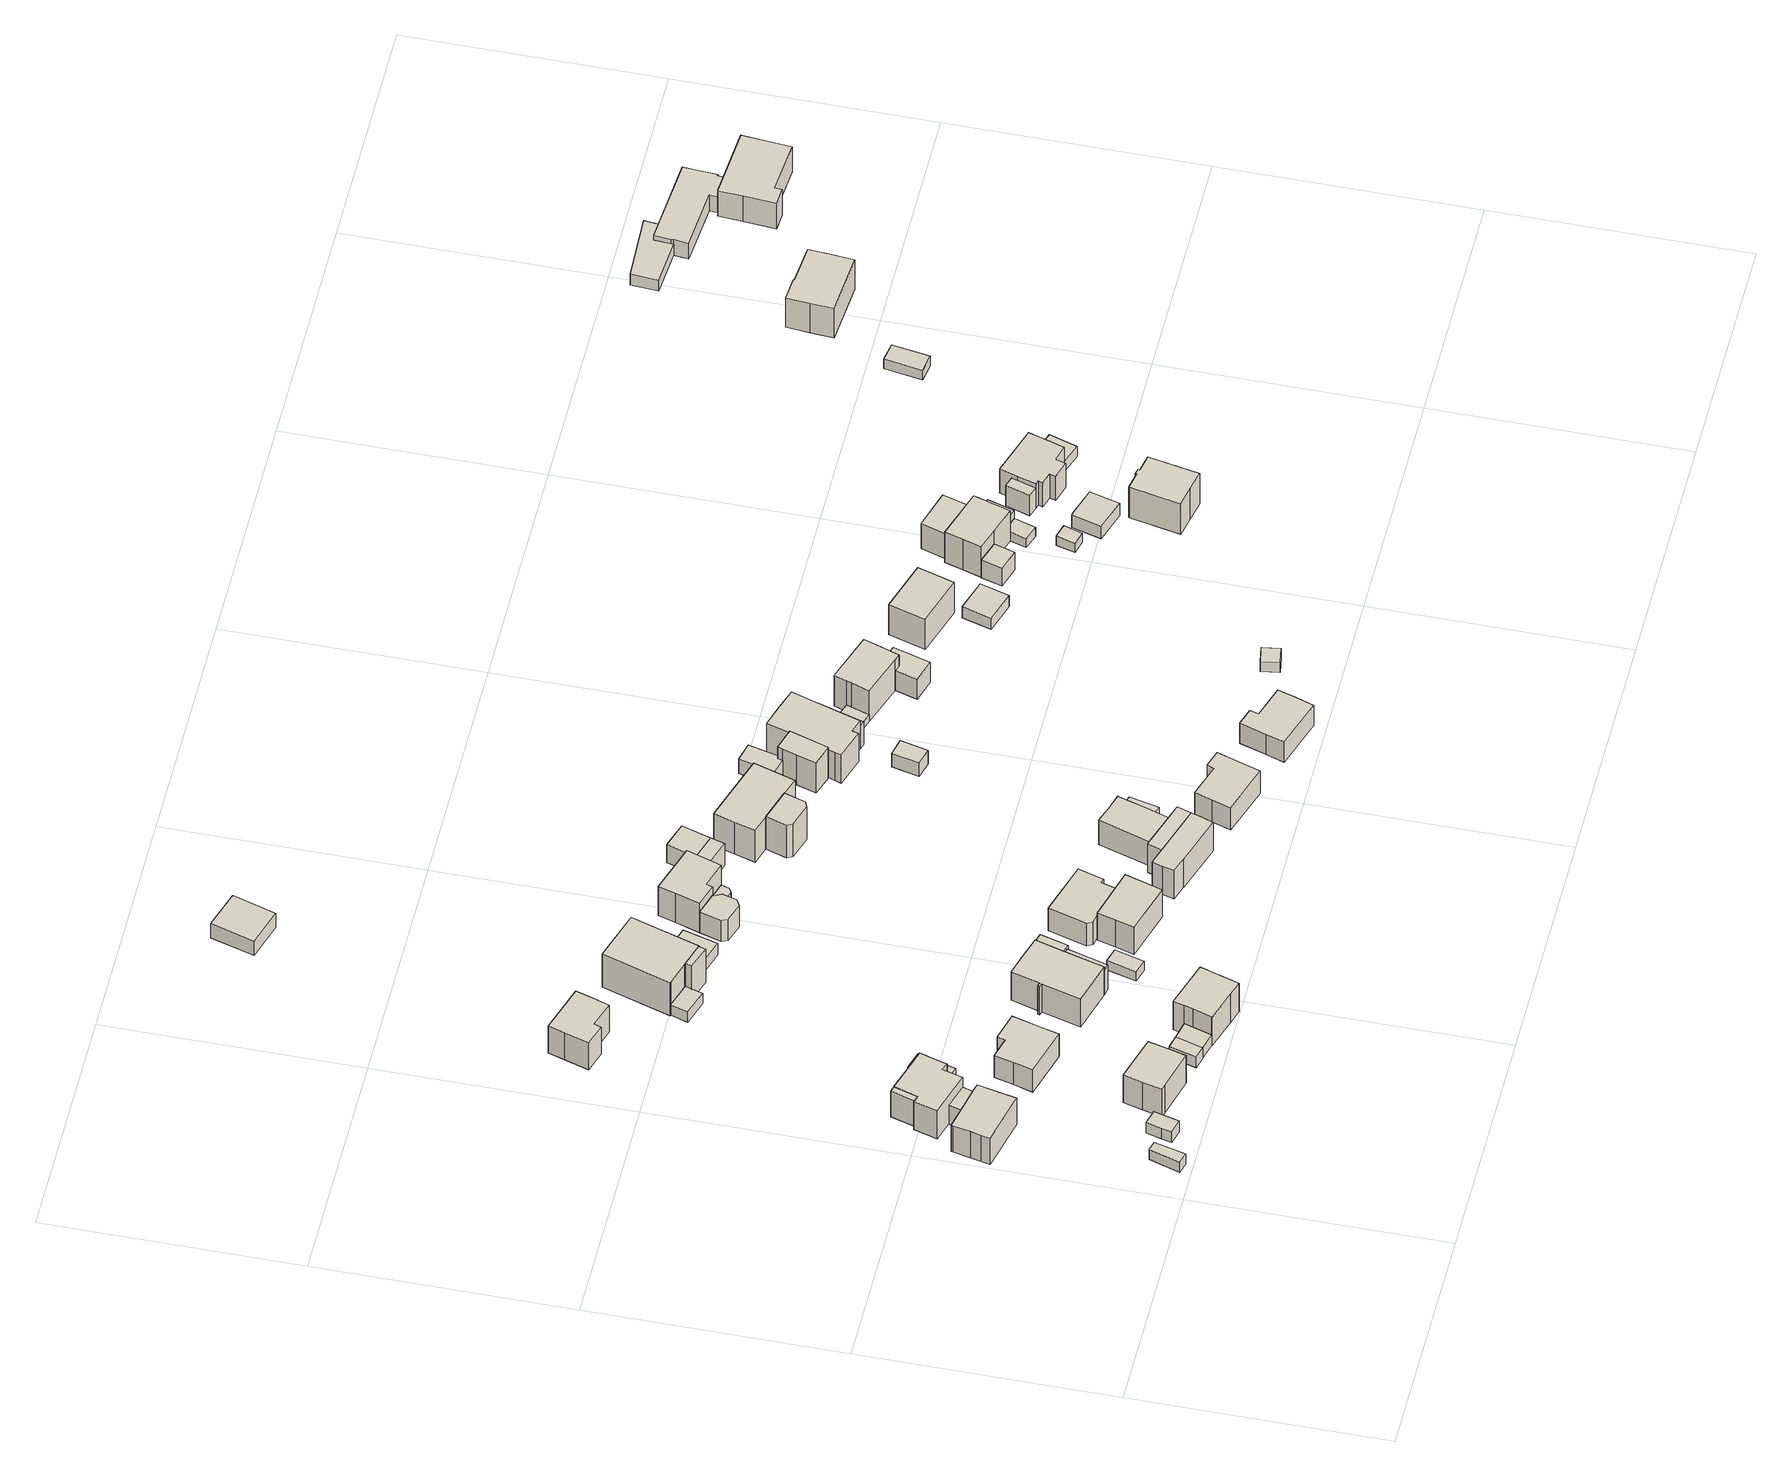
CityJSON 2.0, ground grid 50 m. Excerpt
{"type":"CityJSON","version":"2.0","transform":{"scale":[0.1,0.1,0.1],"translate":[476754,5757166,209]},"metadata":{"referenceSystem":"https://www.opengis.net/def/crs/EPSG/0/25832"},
"CityObjects":{
"building1":{"type":"Building","attributes":{"Gemeindeschluessel":"05766056","BezugspunktDach":"2000","function":"51009_1610","measuredHeight":2.66},"address":[{"country":"Germany"}],"geometry":[{"type":"Solid","lod":"1","boundaries":[[[[0,1,2,3]],[[4,5,6,7]],[[4,7,3,2]],[[5,4,2,1]],[[6,5,1,0]],[[7,6,0,3]]]]}]},
"building2":{"type":"Building","attributes":{"Gemeindeschluessel":"05766056","BezugspunktDach":"2000","function":"51009_1611","measuredHeight":2.79},"address":[{"country":"Germany"}],"geometry":[{"type":"Solid","lod":"1","boundaries":[[[[8,9,10,11,12]],[[13,14,15,16,17]],[[13,17,12,11]],[[14,13,11,10]],[[15,14,10,9]],[[16,15,9,8]],[[17,16,8,12]]]]}]},
"building3":{"type":"Building","attributes":{"Gemeindeschluessel":"05766056","BezugspunktDach":"2000","function":"31001_1010","measuredHeight":9.35},"address":[{"country":"Germany","locality":"Oerlinghausen","thoroughfareNumber":"18","thoroughfareName":"Bruchweg"}],"geometry":[{"type":"Solid","lod":"1","boundaries":[[[[18,19,20,21,22,23,24,25,26,27]],[[28,29,30,31,32,33,34,35,36,37]],[[28,37,27,26]],[[29,28,26,25]],[[30,29,25,24]],[[31,30,24,23]],[[32,31,23,22]],[[33,32,22,21]],[[34,33,21,20]],[[35,34,20,19]],[[36,35,19,18]],[[37,36,18,27]]]]}]},
"building4":{"type":"Building","attributes":{"Gemeindeschluessel":"05766056","BezugspunktDach":"2000","function":"51009_1610","measuredHeight":8.08},"address":[{"country":"Germany"}],"geometry":[{"type":"Solid","lod":"1","boundaries":[[[[38,39,40,41]],[[42,43,44,45]],[[42,45,41,40]],[[43,42,40,39]],[[44,43,39,38]],[[45,44,38,41]]]]}]},
"building5":{"type":"Building","attributes":{"Gemeindeschluessel":"05766056","function":"31001_1010"},"address":[{"country":"Germany","locality":"Oerlinghausen","thoroughfareNumber":"18a","thoroughfareName":"Bruchweg"}],"children":["building5-1","building5-2"]},
"building5-1":{"type":"BuildingPart","attributes":{"BezugspunktDach":"2000","measuredHeight":9.6},"parents":["building5"],"geometry":[{"type":"Solid","lod":"1","boundaries":[[[[46,47,48,49,50,51,52,53,54,55,56]],[[57,58,59,60,61,62,63,64,65,66,67]],[[57,67,56,55]],[[58,57,55,54]],[[59,58,54,53]],[[60,59,53,52]],[[61,60,52,51]],[[62,61,51,50]],[[63,62,50,49]],[[64,63,49,48]],[[65,64,48,47]],[[66,65,47,46]],[[67,66,46,56]]]]}]},
"building5-2":{"type":"BuildingPart","attributes":{"BezugspunktDach":"2000","measuredHeight":4.96},"parents":["building5"],"geometry":[{"type":"Solid","lod":"1","boundaries":[[[[68,69,70,71]],[[72,73,74,75]],[[72,75,71,70]],[[73,72,70,69]],[[74,73,69,68]],[[75,74,68,71]]]]}]},
"building6":{"type":"Building","attributes":{"Gemeindeschluessel":"05766056","BezugspunktDach":"2000","function":"31001_1010","measuredHeight":8.79},"address":[{"country":"Germany","locality":"Oerlinghausen","thoroughfareNumber":"15","thoroughfareName":"Bruchweg"}],"geometry":[{"type":"Solid","lod":"1","boundaries":[[[[76,77,78,79,80,81,82]],[[83,84,85,86,87,88,89]],[[83,89,82,81]],[[84,83,81,80]],[[85,84,80,79]],[[86,85,79,78]],[[87,86,78,77]],[[88,87,77,76]],[[89,88,76,82]]]]}]},
"building7":{"type":"Building","attributes":{"Gemeindeschluessel":"05766056","BezugspunktDach":"2000","function":"31001_2000","measuredHeight":3.21},"address":[{"country":"Germany","locality":"Oerlinghausen","thoroughfareNumber":"18a","thoroughfareName":"Bruchweg"}],"geometry":[{"type":"Solid","lod":"1","boundaries":[[[[90,91,92,93,94,95]],[[96,97,98,99,100,101]],[[96,101,95,94]],[[97,96,94,93]],[[98,97,93,92]],[[99,98,92,91]],[[100,99,91,90]],[[101,100,90,95]]]]}]},
"building8":{"type":"Building","attributes":{"Gemeindeschluessel":"05766056","BezugspunktDach":"2000","function":"31001_1010","measuredHeight":9.2},"address":[{"country":"Germany","locality":"Oerlinghausen","thoroughfareNumber":"16","thoroughfareName":"Bruchweg"}],"geometry":[{"type":"Solid","lod":"1","boundaries":[[[[102,103,104,105,106,107,108,109]],[[110,111,112,113,114,115,116,117]],[[110,117,109,108]],[[111,110,108,107]],[[112,111,107,106]],[[113,112,106,105]],[[114,113,105,104]],[[115,114,104,103]],[[116,115,103,102]],[[117,116,102,109]]]]}]},
"building9":{"type":"Building","attributes":{"Gemeindeschluessel":"05766056","BezugspunktDach":"2000","function":"31001_2000","measuredHeight":2.77},"address":[{"country":"Germany","locality":"Oerlinghausen","thoroughfareNumber":"15a","thoroughfareName":"Bruchweg"}],"geometry":[{"type":"Solid","lod":"1","boundaries":[[[[118,119,120,121]],[[122,123,124,125]],[[122,125,121,120]],[[123,122,120,119]],[[124,123,119,118]],[[125,124,118,121]]]]}]},
"building10":{"type":"Building","attributes":{"Gemeindeschluessel":"05766056","BezugspunktDach":"2000","function":"31001_2000","measuredHeight":2.68},"address":[{"country":"Germany","locality":"Oerlinghausen","thoroughfareNumber":"13","thoroughfareName":"Bruchweg"}],"geometry":[{"type":"Solid","lod":"1","boundaries":[[[[121,120,126,127]],[[128,129,130,131]],[[128,131,127,126]],[[129,128,126,120]],[[130,129,120,121]],[[131,130,121,127]]]]}]},
"building11":{"type":"Building","attributes":{"Gemeindeschluessel":"05766056","BezugspunktDach":"2000","function":"31001_1010","measuredHeight":9.96},"address":[{"country":"Germany","locality":"Oerlinghausen","thoroughfareNumber":"17","thoroughfareName":"Hanegge"}],"geometry":[{"type":"Solid","lod":"1","boundaries":[[[[132,133,134,135,136,137,138,139]],[[140,141,142,143,144,145,146,147]],[[140,147,139,138]],[[141,140,138,137]],[[142,141,137,136]],[[143,142,136,135]],[[144,143,135,134]],[[145,144,134,133]],[[146,145,133,132]],[[147,146,132,139]]]]}]},
"building12":{"type":"Building","attributes":{"Gemeindeschluessel":"05766056","BezugspunktDach":"2000","function":"31001_1010","measuredHeight":8.86},"address":[{"country":"Germany","locality":"Oerlinghausen","thoroughfareNumber":"13","thoroughfareName":"Bruchweg"}],"geometry":[{"type":"Solid","lod":"1","boundaries":[[[[148,149,150,151,152,153,154,155,156,157]],[[158,159,160,161,128,162,131,163,164,165]],[[158,165,157,156]],[[159,158,156,155]],[[160,159,155,154]],[[161,160,154,153]],[[128,161,153,152]],[[162,128,152,151]],[[131,162,151,150]],[[163,131,150,149]],[[164,163,149,148]],[[165,164,148,157]]]]}]},
"building13":{"type":"Building","attributes":{"Gemeindeschluessel":"05766056","BezugspunktDach":"2000","function":"31001_1110","measuredHeight":2.69},"address":[{"country":"Germany","locality":"Oerlinghausen","thoroughfareNumber":"15","thoroughfareName":"Hanegge"}],"geometry":[{"type":"Solid","lod":"1","boundaries":[[[[166,167,168,169,170]],[[171,172,173,174,175]],[[171,175,170,169]],[[172,171,169,168]],[[173,172,168,167]],[[174,173,167,166]],[[175,174,166,170]]]]}]},
"building14":{"type":"Building","attributes":{"Gemeindeschluessel":"05766056","function":"31001_1010"},"address":[{"country":"Germany","locality":"Oerlinghausen","thoroughfareNumber":"14","thoroughfareName":"Bruchweg"}],"children":["building14-1","building14-2"]},
"building14-1":{"type":"BuildingPart","attributes":{"BezugspunktDach":"2000","measuredHeight":8.72},"parents":["building14"],"geometry":[{"type":"Solid","lod":"1","boundaries":[[[[176,177,178,179,180,181,182,183,184,185]],[[186,187,188,189,190,191,192,193,194,195]],[[186,195,185,184]],[[187,186,184,183]],[[188,187,183,182]],[[189,188,182,181]],[[190,189,181,180]],[[191,190,180,179]],[[192,191,179,178]],[[193,192,178,177]],[[194,193,177,176]],[[195,194,176,185]]]]}]},
"building14-2":{"type":"BuildingPart","attributes":{"BezugspunktDach":"2000","measuredHeight":6.56},"parents":["building14"],"geometry":[{"type":"Solid","lod":"1","boundaries":[[[[196,197,198,199]],[[200,187,186,201]],[[200,201,199,198]],[[187,200,198,197]],[[186,187,197,196]],[[201,186,196,199]]]]}]},
"building15":{"type":"Building","attributes":{"Gemeindeschluessel":"05766056","BezugspunktDach":"2100","function":"51009_1610","measuredHeight":8.67},"address":[{"country":"Germany"}],"geometry":[{"type":"Solid","lod":"1","boundaries":[[[[202,203,204,205]],[[206,175,174,207]],[[206,207,205,204]],[[175,206,204,203]],[[174,175,203,202]],[[207,174,202,205]]]]}]},
"building16":{"type":"Building","attributes":{"Gemeindeschluessel":"05766056","BezugspunktDach":"2000","function":"31001_1010","measuredHeight":10.91},"address":[{"country":"Germany","locality":"Oerlinghausen","thoroughfareNumber":"15","thoroughfareName":"Hanegge"}],"geometry":[{"type":"Solid","lod":"1","boundaries":[[[[208,209,210,211,212,213,214,215]],[[216,207,174,217,173,218,219,220]],[[216,220,215,214]],[[207,216,214,213]],[[174,207,213,212]],[[217,174,212,211]],[[173,217,211,210]],[[218,173,210,209]],[[219,218,209,208]],[[220,219,208,215]]]]}]},
"building17":{"type":"Building","attributes":{"Gemeindeschluessel":"05766056","BezugspunktDach":"2000","function":"31001_2000","measuredHeight":2.39},"address":[{"country":"Germany","locality":"Oerlinghausen","thoroughfareNumber":"12","thoroughfareName":"Bruchweg"}],"geometry":[{"type":"Solid","lod":"1","boundaries":[[[[221,222,223,224]],[[225,226,227,228]],[[225,228,224,223]],[[226,225,223,222]],[[227,226,222,221]],[[228,227,221,224]]]]}]},
"building18":{"type":"Building","attributes":{"Gemeindeschluessel":"05766056","BezugspunktDach":"2000","function":"31001_2000","measuredHeight":2.99},"address":[{"country":"Germany","locality":"Oerlinghausen","thoroughfareNumber":"15","thoroughfareName":"Hanegge"}],"geometry":[{"type":"Solid","lod":"1","boundaries":[[[[229,230,231,232]],[[233,234,235,236]],[[233,236,232,231]],[[234,233,231,230]],[[235,234,230,229]],[[236,235,229,232]]]]}]},
"building19":{"type":"Building","attributes":{"Gemeindeschluessel":"05766056","BezugspunktDach":"2000","function":"31001_2000","measuredHeight":2.3},"address":[{"country":"Germany","locality":"Oerlinghausen","thoroughfareNumber":"14","thoroughfareName":"Bruchweg"}],"geometry":[{"type":"Solid","lod":"1","boundaries":[[[[237,238,239,240]],[[241,242,243,244]],[[241,244,240,239]],[[242,241,239,238]],[[243,242,238,237]],[[244,243,237,240]]]]}]},
"building20":{"type":"Building","attributes":{"Gemeindeschluessel":"05766056","BezugspunktDach":"2000","function":"31001_1010","measuredHeight":8.52},"address":[{"country":"Germany","locality":"Oerlinghausen","thoroughfareNumber":"12","thoroughfareName":"Bruchweg"}],"geometry":[{"type":"Solid","lod":"1","boundaries":[[[[245,246,247,248,249]],[[250,251,252,253,254]],[[250,254,249,248]],[[251,250,248,247]],[[252,251,247,246]],[[253,252,246,245]],[[254,253,245,249]]]]}]},
"building21":{"type":"Building","attributes":{"Gemeindeschluessel":"05766056","BezugspunktDach":"2000","function":"31001_1110","measuredHeight":5.52},"address":[{"country":"Germany","locality":"Oerlinghausen","thoroughfareNumber":"13","thoroughfareName":"Hanegge"}],"geometry":[{"type":"Solid","lod":"1","boundaries":[[[[255,256,257,258,259,260,261,262,263]],[[264,265,266,267,268,269,270,271,272]],[[264,272,263,262]],[[265,264,262,261]],[[266,265,261,260]],[[267,266,260,259]],[[268,267,259,258]],[[269,268,258,257]],[[270,269,257,256]],[[271,270,256,255]],[[272,271,255,263]]]]}]},
"building22":{"type":"Building","attributes":{"Gemeindeschluessel":"05766056","BezugspunktDach":"2000","function":"31001_2463","measuredHeight":4.49},"address":[{"country":"Germany","locality":"Oerlinghausen","thoroughfareNumber":"12","thoroughfareName":"Hanegge"}],"geometry":[{"type":"Solid","lod":"1","boundaries":[[[[273,274,275,276]],[[277,278,279,280]],[[277,280,276,275]],[[278,277,275,274]],[[279,278,274,273]],[[280,279,273,276]]]]}]},
"building23":{"type":"Building","attributes":{"Gemeindeschluessel":"05766056","BezugspunktDach":"2100","function":"31001_1110","measuredHeight":5.92},"address":[{"country":"Germany","locality":"Oerlinghausen","thoroughfareNumber":"12","thoroughfareName":"Bruchweg"}],"geometry":[{"type":"Solid","lod":"1","boundaries":[[[[281,282,283,284,285,286,287,288]],[[289,290,291,292,293,294,295,296]],[[289,296,288,287]],[[290,289,287,286]],[[291,290,286,285]],[[292,291,285,284]],[[293,292,284,283]],[[294,293,283,282]],[[295,294,282,281]],[[296,295,281,288]]]]}]},
"building24":{"type":"Building","attributes":{"Gemeindeschluessel":"05766056","BezugspunktDach":"2000","function":"51009_1610","measuredHeight":3.65},"address":[{"country":"Germany"}],"geometry":[{"type":"Solid","lod":"1","boundaries":[[[[297,298,299,300]],[[301,302,303,304]],[[301,304,300,299]],[[302,301,299,298]],[[303,302,298,297]],[[304,303,297,300]]]]}]},
"building25":{"type":"Building","attributes":{"Gemeindeschluessel":"05766056","BezugspunktDach":"2000","function":"51009_1610","measuredHeight":2.34},"address":[{"country":"Germany"}],"geometry":[{"type":"Solid","lod":"1","boundaries":[[[[305,306,307,308,309,310,311]],[[312,313,314,270,269,268,315]],[[312,315,311,310]],[[313,312,310,309]],[[314,313,309,308]],[[270,314,308,307]],[[269,270,307,306]],[[268,269,306,305]],[[315,268,305,311]]]]}]},
"building26":{"type":"Building","attributes":{"Gemeindeschluessel":"05766056","BezugspunktDach":"2000","function":"31001_1010","measuredHeight":10.62},"address":[{"country":"Germany","locality":"Oerlinghausen","thoroughfareNumber":"13","thoroughfareName":"Hanegge"}],"geometry":[{"type":"Solid","lod":"1","boundaries":[[[[316,317,318,319,320,321,322,323]],[[312,315,268,267,324,325,326,327]],[[312,327,323,322]],[[315,312,322,321]],[[268,315,321,320]],[[267,268,320,319]],[[324,267,319,318]],[[325,324,318,317]],[[326,325,317,316]],[[327,326,316,323]]]]}]},
"building27":{"type":"Building","attributes":{"Gemeindeschluessel":"05766056","function":"31001_1010"},"address":[{"country":"Germany","locality":"Oerlinghausen","thoroughfareNumber":"10","thoroughfareName":"Bruchweg"}],"children":["building27-1","building27-2"]},
"building27-1":{"type":"BuildingPart","attributes":{"BezugspunktDach":"2000","measuredHeight":8.7},"parents":["building27"],"geometry":[{"type":"Solid","lod":"1","boundaries":[[[[328,329,330,331,332,333,334,335,336]],[[337,338,339,340,341,342,343,344,345]],[[337,345,336,335]],[[338,337,335,334]],[[339,338,334,333]],[[340,339,333,332]],[[341,340,332,331]],[[342,341,331,330]],[[343,342,330,329]],[[344,343,329,328]],[[345,344,328,336]]]]}]},
"building27-2":{"type":"BuildingPart","attributes":{"BezugspunktDach":"2000","measuredHeight":8.5},"parents":["building27"],"geometry":[{"type":"Solid","lod":"1","boundaries":[[[[346,347,348,349,329,328,350]],[[344,343,351,352,353,354,355]],[[344,355,350,328]],[[343,344,328,329]],[[351,343,329,349]],[[352,351,349,348]],[[353,352,348,347]],[[354,353,347,346]],[[355,354,346,350]]]]}]},
"building28":{"type":"Building","attributes":{"Gemeindeschluessel":"05766056","BezugspunktDach":"2000","function":"31001_2000","measuredHeight":6.43},"address":[{"country":"Germany","locality":"Oerlinghausen","thoroughfareNumber":"13","thoroughfareName":"Hanegge"}],"geometry":[{"type":"Solid","lod":"1","boundaries":[[[[356,357,358,359]],[[360,361,362,363]],[[360,363,359,358]],[[361,360,358,357]],[[362,361,357,356]],[[363,362,356,359]]]]}]},
"building29":{"type":"Building","attributes":{"Gemeindeschluessel":"05766056","BezugspunktDach":"2000","function":"51009_1611","measuredHeight":5.35},"address":[{"country":"Germany"}],"geometry":[{"type":"Solid","lod":"1","boundaries":[[[[364,356,359,365]],[[366,367,368,369]],[[366,369,365,359]],[[367,366,359,356]],[[368,367,356,364]],[[369,368,364,365]]]]}]},
"building30":{"type":"Building","attributes":{"Gemeindeschluessel":"05766056","BezugspunktDach":"2000","function":"31001_1110","measuredHeight":8.44},"address":[{"country":"Germany","locality":"Oerlinghausen","thoroughfareNumber":"10","thoroughfareName":"Bruchweg"}],"geometry":[{"type":"Solid","lod":"1","boundaries":[[[[370,371,372,373,374,375,376,377]],[[378,379,380,381,382,383,384,385]],[[378,385,377,376]],[[379,378,376,375]],[[380,379,375,374]],[[381,380,374,373]],[[382,381,373,372]],[[383,382,372,371]],[[384,383,371,370]],[[385,384,370,377]]]]}]},
"building31":{"type":"Building","attributes":{"Gemeindeschluessel":"05766056","function":"31001_1010"},"address":[{"country":"Germany","locality":"Oerlinghausen","thoroughfareNumber":"11","thoroughfareName":"Hanegge"}],"children":["building31-1","building31-2"]},
"building31-1":{"type":"BuildingPart","attributes":{"BezugspunktDach":"2000","measuredHeight":10.2},"parents":["building31"],"geometry":[{"type":"Solid","lod":"1","boundaries":[[[[386,387,388,389,390,391,392]],[[393,394,395,396,397,398,399]],[[393,399,392,391]],[[394,393,391,390]],[[395,394,390,389]],[[396,395,389,388]],[[397,396,388,387]],[[398,397,387,386]],[[399,398,386,392]]]]}]},
"building31-2":{"type":"BuildingPart","attributes":{"BezugspunktDach":"2000","measuredHeight":8.51},"parents":["building31"],"geometry":[{"type":"Solid","lod":"1","boundaries":[[[[400,401,402,403,404,405]],[[406,407,408,395,394,409]],[[406,409,405,404]],[[407,406,404,403]],[[408,407,403,402]],[[395,408,402,401]],[[394,395,401,400]],[[409,394,400,405]]]]}]},
"building32":{"type":"Building","attributes":{"Gemeindeschluessel":"05766056","BezugspunktDach":"2000","function":"31001_2000","measuredHeight":2.64},"address":[{"country":"Germany","locality":"Oerlinghausen","thoroughfareNumber":"10","thoroughfareName":"Bruchweg"}],"geometry":[{"type":"Solid","lod":"1","boundaries":[[[[410,411,412,413]],[[414,415,416,417]],[[414,417,413,412]],[[415,414,412,411]],[[416,415,411,410]],[[417,416,410,413]]]]}]},
"building33":{"type":"Building","attributes":{"Gemeindeschluessel":"05766056","BezugspunktDach":"2000","function":"31001_1010","measuredHeight":8.84},"address":[{"country":"Germany","locality":"Oerlinghausen","thoroughfareNumber":"8","thoroughfareName":"Bruchweg"}],"geometry":[{"type":"Solid","lod":"1","boundaries":[[[[418,419,420,421,422,423,424,425]],[[426,427,428,429,430,431,432,433]],[[426,433,425,424]],[[427,426,424,423]],[[428,427,423,422]],[[429,428,422,421]],[[430,429,421,420]],[[431,430,420,419]],[[432,431,419,418]],[[433,432,418,425]]]]}]},
"building34":{"type":"Building","attributes":{"Gemeindeschluessel":"05766056","BezugspunktDach":"2000","function":"31001_2000","measuredHeight":3.75},"address":[{"country":"Germany","locality":"Oerlinghausen","thoroughfareNumber":"9","thoroughfareName":"Hanegge"}],"geometry":[{"type":"Solid","lod":"1","boundaries":[[[[434,435,436,437,438,439]],[[440,441,442,443,444,445]],[[440,445,439,438]],[[441,440,438,437]],[[442,441,437,436]],[[443,442,436,435]],[[444,443,435,434]],[[445,444,434,439]]]]}]},
"building35":{"type":"Building","attributes":{"Gemeindeschluessel":"05766056","BezugspunktDach":"2000","function":"31001_2000","measuredHeight":3.46},"address":[{"country":"Germany","locality":"Oerlinghausen","thoroughfareNumber":"9","thoroughfareName":"Hanegge"}],"geometry":[{"type":"Solid","lod":"1","boundaries":[[[[446,447,448,449]],[[450,451,452,453]],[[450,453,449,448]],[[451,450,448,447]],[[452,451,447,446]],[[453,452,446,449]]]]}]},
"building36":{"type":"Building","attributes":{"Gemeindeschluessel":"05766056","function":"31001_1100"},"address":[{"country":"Germany","locality":"Oerlinghausen","thoroughfareNumber":"9","thoroughfareName":"Hanegge"}],"children":["building36-1","building36-2","building36-3"]},
"building36-1":{"type":"BuildingPart","attributes":{"BezugspunktDach":"2000","measuredHeight":9.89,"storeysAboveGround":2},"parents":["building36"],"geometry":[{"type":"Solid","lod":"1","boundaries":[[[[454,455,456,457,458,459,460,461,462,463,464,465,466]],[[467,468,469,470,471,472,473,474,475,476,477,478,479]],[[467,479,466,465]],[[468,467,465,464]],[[469,468,464,463]],[[470,469,463,462]],[[471,470,462,461]],[[472,471,461,460]],[[473,472,460,459]],[[474,473,459,458]],[[475,474,458,457]],[[476,475,457,456]],[[477,476,456,455]],[[478,477,455,454]],[[479,478,454,466]]]]}]},
"building36-2":{"type":"BuildingPart","attributes":{"BezugspunktDach":"2000","measuredHeight":9.89,"storeysAboveGround":2},"parents":["building36"],"geometry":[{"type":"Solid","lod":"1","boundaries":[[[[480,481,482,483,484,485,486,487]],[[474,488,489,490,491,492,493,475]],[[474,475,487,486]],[[488,474,486,485]],[[489,488,485,484]],[[490,489,484,483]],[[491,490,483,482]],[[492,491,482,481]],[[493,492,481,480]],[[475,493,480,487]]]]}]},
"building36-3":{"type":"BuildingPart","attributes":{"BezugspunktDach":"2000","measuredHeight":5.87,"storeysAboveGround":2},"parents":["building36"],"geometry":[{"type":"Solid","lod":"1","boundaries":[[[[494,495,496,497]],[[498,468,467,499]],[[498,499,497,496]],[[468,498,496,495]],[[467,468,495,494]],[[499,467,494,497]]]]}]},
"building37":{"type":"Building","attributes":{"Gemeindeschluessel":"05766056","BezugspunktDach":"2000","function":"31001_1010","measuredHeight":8.48},"address":[{"country":"Germany","locality":"Oerlinghausen","thoroughfareNumber":"6","thoroughfareName":"Bruchweg"}],"geometry":[{"type":"Solid","lod":"1","boundaries":[[[[500,501,502,503,504,505,506,507]],[[508,509,510,511,512,513,514,515]],[[508,515,507,506]],[[509,508,506,505]],[[510,509,505,504]],[[511,510,504,503]],[[512,511,503,502]],[[513,512,502,501]],[[514,513,501,500]],[[515,514,500,507]]]]}]},
"building38":{"type":"Building","attributes":{"Gemeindeschluessel":"05766056","BezugspunktDach":"2000","function":"31001_2724","measuredHeight":1.66,"storeysAboveGround":1},"address":[{"country":"Germany","locality":"Oerlinghausen","thoroughfareNumber":"7","thoroughfareName":"Hanegge"}],"geometry":[{"type":"Solid","lod":"1","boundaries":[[[[516,517,518,519]],[[520,521,522,523]],[[520,523,519,518]],[[521,520,518,517]],[[522,521,517,516]],[[523,522,516,519]]]]}]},
"building39":{"type":"Building","attributes":{"Gemeindeschluessel":"05766056","BezugspunktDach":"2000","function":"31001_1010","measuredHeight":10.14,"storeysAboveGround":2},"address":[{"country":"Germany","locality":"Oerlinghausen","thoroughfareNumber":"7","thoroughfareName":"Hanegge"}],"geometry":[{"type":"Solid","lod":"1","boundaries":[[[[524,525,526,527,528,529,530,531,532]],[[533,534,520,535,523,536,537,538,539]],[[533,539,532,531]],[[534,533,531,530]],[[520,534,530,529]],[[535,520,529,528]],[[523,535,528,527]],[[536,523,527,526]],[[537,536,526,525]],[[538,537,525,524]],[[539,538,524,532]]]]}]},
"building40":{"type":"Building","attributes":{"Gemeindeschluessel":"05766056","BezugspunktDach":"2000","function":"31001_1110","measuredHeight":5.27},"address":[{"country":"Germany","locality":"Oerlinghausen","thoroughfareNumber":"7","thoroughfareName":"Hanegge"}],"geometry":[{"type":"Solid","lod":"1","boundaries":[[[[540,541,542,543,544,545]],[[546,547,534,533,539,548]],[[546,548,545,544]],[[547,546,544,543]],[[534,547,543,542]],[[533,534,542,541]],[[539,533,541,540]],[[548,539,540,545]]]]}]},
"building41":{"type":"Building","attributes":{"Gemeindeschluessel":"05766056","BezugspunktDach":"2000","function":"31001_1313","measuredHeight":2.71},"address":[{"country":"Germany","locality":"Oerlinghausen","thoroughfareNumber":"4","thoroughfareName":"Bruchweg"}],"geometry":[{"type":"Solid","lod":"1","boundaries":[[[[549,550,551,552]],[[553,554,555,556]],[[553,556,552,551]],[[554,553,551,550]],[[555,554,550,549]],[[556,555,549,552]]]]}]},
"building42":{"type":"Building","attributes":{"Gemeindeschluessel":"05766056","BezugspunktDach":"2000","function":"31001_1010","measuredHeight":9.57},"address":[{"country":"Germany","locality":"Oerlinghausen","thoroughfareNumber":"5","thoroughfareName":"Hanegge"}],"geometry":[{"type":"Solid","lod":"1","boundaries":[[[[557,558,559,560]],[[561,562,563,564]],[[561,564,560,559]],[[562,561,559,558]],[[563,562,558,557]],[[564,563,557,560]]]]}]},
"building43":{"type":"Building","attributes":{"Gemeindeschluessel":"05766056","BezugspunktDach":"2000","function":"31001_2000","measuredHeight":2.93},"address":[{"country":"Germany","locality":"Oerlinghausen","thoroughfareNumber":"5","thoroughfareName":"Hanegge"}],"geometry":[{"type":"Solid","lod":"1","boundaries":[[[[565,566,567,568]],[[569,570,571,572]],[[569,572,568,567]],[[570,569,567,566]],[[571,570,566,565]],[[572,571,565,568]]]]}]},
"building44":{"type":"Building","attributes":{"Gemeindeschluessel":"05766056","BezugspunktDach":"2000","function":"31001_1110","measuredHeight":4.65},"address":[{"country":"Germany","locality":"Oerlinghausen","thoroughfareNumber":"3","thoroughfareName":"Hanegge"}],"geometry":[{"type":"Solid","lod":"1","boundaries":[[[[573,574,575,576]],[[577,578,579,580]],[[577,580,576,575]],[[578,577,575,574]],[[579,578,574,573]],[[580,579,573,576]]]]}]},
"building45":{"type":"Building","attributes":{"Gemeindeschluessel":"05766056","BezugspunktDach":"2000","function":"31001_1010","measuredHeight":9.63},"address":[{"country":"Germany","locality":"Oerlinghausen","thoroughfareNumber":"3","thoroughfareName":"Hanegge"}],"geometry":[{"type":"Solid","lod":"1","boundaries":[[[[581,582,583,584,585,586,587,588,589,590]],[[591,592,593,594,595,596,597,598,599,600]],[[591,600,590,589]],[[592,591,589,588]],[[593,592,588,587]],[[594,593,587,586]],[[595,594,586,585]],[[596,595,585,584]],[[597,596,584,583]],[[598,597,583,582]],[[599,598,582,581]],[[600,599,581,590]]]]}]},
"building46":{"type":"Building","attributes":{"Gemeindeschluessel":"05766056","BezugspunktDach":"2000","function":"31001_2000","measuredHeight":2.71},"address":[{"country":"Germany","locality":"Oerlinghausen","thoroughfareNumber":"3","thoroughfareName":"Hanegge"}],"geometry":[{"type":"Solid","lod":"1","boundaries":[[[[601,602,603,604]],[[605,606,607,608]],[[605,608,604,603]],[[606,605,603,602]],[[607,606,602,601]],[[608,607,601,604]]]]}]},
"building47":{"type":"Building","attributes":{"Gemeindeschluessel":"05766056","BezugspunktDach":"2000","function":"31001_1110","measuredHeight":8.73},"address":[{"country":"Germany","locality":"Oerlinghausen","thoroughfareNumber":"3","thoroughfareName":"Hanegge"}],"geometry":[{"type":"Solid","lod":"1","boundaries":[[[[609,610,611,612]],[[613,614,615,616]],[[613,616,612,611]],[[614,613,611,610]],[[615,614,610,609]],[[616,615,609,612]]]]}]},
"building48":{"type":"Building","attributes":{"Gemeindeschluessel":"05766056","BezugspunktDach":"2000","function":"51009_1610","measuredHeight":2.34},"address":[{"country":"Germany"}],"geometry":[{"type":"Solid","lod":"1","boundaries":[[[[617,618,619,620,621]],[[622,623,591,600,624]],[[622,624,621,620]],[[623,622,620,619]],[[591,623,619,618]],[[600,591,618,617]],[[624,600,617,621]]]]}]},
"building49":{"type":"Building","attributes":{"Gemeindeschluessel":"05766056","BezugspunktDach":"2000","function":"31001_2000","measuredHeight":4.14},"address":[{"country":"Germany","locality":"Oerlinghausen","thoroughfareNumber":"3","thoroughfareName":"Hanegge"}],"geometry":[{"type":"Solid","lod":"1","boundaries":[[[[625,626,627,628]],[[629,630,631,632]],[[629,632,628,627]],[[630,629,627,626]],[[631,630,626,625]],[[632,631,625,628]]]]}]},
"building50":{"type":"Building","attributes":{"Gemeindeschluessel":"05766056","BezugspunktDach":"2000","function":"31001_2000","measuredHeight":3.21},"address":[{"country":"Germany","locality":"Oerlinghausen","thoroughfareNumber":"19","thoroughfareName":"Emilienstraße"}],"geometry":[{"type":"Solid","lod":"1","boundaries":[[[[633,634,635,636,637]],[[638,639,640,641,642]],[[638,642,637,636]],[[639,638,636,635]],[[640,639,635,634]],[[641,640,634,633]],[[642,641,633,637]]]]}]},
"building51":{"type":"Building","attributes":{"Gemeindeschluessel":"05766056","BezugspunktDach":"2000","function":"31001_1010","measuredHeight":10.51},"address":[{"country":"Germany","locality":"Oerlinghausen","thoroughfareNumber":"19","thoroughfareName":"Emilienstraße"}],"geometry":[{"type":"Solid","lod":"1","boundaries":[[[[643,644,645,646,647,648,649,650,651,652]],[[653,654,655,656,657,658,659,660,661,662]],[[653,662,652,651]],[[654,653,651,650]],[[655,654,650,649]],[[656,655,649,648]],[[657,656,648,647]],[[658,657,647,646]],[[659,658,646,645]],[[660,659,645,644]],[[661,660,644,643]],[[662,661,643,652]]]]}]},
"building52":{"type":"Building","attributes":{"Gemeindeschluessel":"05766056","function":"31001_1010"},"address":[{"country":"Germany","locality":"Oerlinghausen","thoroughfareNumber":"1","thoroughfareName":"Hanegge"}],"children":["building52-1","building52-2"]},
"building52-1":{"type":"BuildingPart","attributes":{"BezugspunktDach":"2000","measuredHeight":9.62},"parents":["building52"],"geometry":[{"type":"Solid","lod":"1","boundaries":[[[[663,664,665,666,667,668,669,670,671,672,673,674,675]],[[676,677,678,679,680,681,682,683,684,685,686,687,688]],[[676,688,675,674]],[[677,676,674,673]],[[678,677,673,672]],[[679,678,672,671]],[[680,679,671,670]],[[681,680,670,669]],[[682,681,669,668]],[[683,682,668,667]],[[684,683,667,666]],[[685,684,666,665]],[[686,685,665,664]],[[687,686,664,663]],[[688,687,663,675]]]]}]},
"building52-2":{"type":"BuildingPart","attributes":{"BezugspunktDach":"2000","measuredHeight":5.38},"parents":["building52"],"geometry":[{"type":"Solid","lod":"1","boundaries":[[[[689,690,691,692]],[[683,693,694,695]],[[683,695,692,691]],[[693,683,691,690]],[[694,693,690,689]],[[695,694,689,692]]]]}]},
"building53":{"type":"Building","attributes":{"Gemeindeschluessel":"05766056","BezugspunktDach":"2000","function":"31001_1110","measuredHeight":2.53},"address":[{"country":"Germany","locality":"Oerlinghausen","thoroughfareNumber":"1","thoroughfareName":"Hanegge"}],"geometry":[{"type":"Solid","lod":"1","boundaries":[[[[696,697,698,699]],[[700,701,702,703]],[[700,703,699,698]],[[701,700,698,697]],[[702,701,697,696]],[[703,702,696,699]]]]}]},
"building54":{"type":"Building","attributes":{"Gemeindeschluessel":"05766056","BezugspunktDach":"2000","function":"31001_2000","measuredHeight":2.56},"address":[{"country":"Germany","locality":"Oerlinghausen","thoroughfareNumber":"10","thoroughfareName":"Hanegge"}],"geometry":[{"type":"Solid","lod":"1","boundaries":[[[[704,705,706,707]],[[708,709,710,711]],[[708,711,707,706]],[[709,708,706,705]],[[710,709,705,704]],[[711,710,704,707]]]]}]},
"building55":{"type":"Building","attributes":{"Gemeindeschluessel":"05766056","BezugspunktDach":"2000","function":"31001_1010","measuredHeight":10.01},"address":[{"country":"Germany","locality":"Oerlinghausen","thoroughfareNumber":"10","thoroughfareName":"Hanegge"}],"geometry":[{"type":"Solid","lod":"1","boundaries":[[[[712,713,714,715,716,717,718,719]],[[720,721,722,723,724,725,726,727]],[[720,727,719,718]],[[721,720,718,717]],[[722,721,717,716]],[[723,722,716,715]],[[724,723,715,714]],[[725,724,714,713]],[[726,725,713,712]],[[727,726,712,719]]]]}]},
"building56":{"type":"Building","attributes":{"Gemeindeschluessel":"05766056","BezugspunktDach":"2000","function":"51009_1611","measuredHeight":2.87},"address":[{"country":"Germany"}],"geometry":[{"type":"Solid","lod":"1","boundaries":[[[[728,729,730,731,732,733]],[[734,735,736,737,738,739]],[[734,739,733,732]],[[735,734,732,731]],[[736,735,731,730]],[[737,736,730,729]],[[738,737,729,728]],[[739,738,728,733]]]]}]},
"building57":{"type":"Building","attributes":{"Gemeindeschluessel":"05766056","BezugspunktDach":"2000","function":"31001_2000","measuredHeight":7.27},"address":[{"country":"Germany","locality":"Oerlinghausen","thoroughfareNumber":"8","thoroughfareName":"Hanegge"}],"geometry":[{"type":"Solid","lod":"1","boundaries":[[[[740,741,742,743,744,745,746,747,748,749,750,751]],[[752,753,754,755,756,757,758,759,760,761,762,763]],[[752,763,751,750]],[[753,752,750,749]],[[754,753,749,748]],[[755,754,748,747]],[[756,755,747,746]],[[757,756,746,745]],[[758,757,745,744]],[[759,758,744,743]],[[760,759,743,742]],[[761,760,742,741]],[[762,761,741,740]],[[763,762,740,751]]]]}]},
"building58":{"type":"Building","attributes":{"Gemeindeschluessel":"05766056","BezugspunktDach":"2000","function":"31001_1100","measuredHeight":10.16},"address":[{"country":"Germany","locality":"Oerlinghausen","thoroughfareNumber":"8","thoroughfareName":"Hanegge"}],"geometry":[{"type":"Solid","lod":"1","boundaries":[[[[764,765,766,767,768,769,770,771,772,773]],[[774,775,776,777,778,779,780,781,782,783]],[[774,783,773,772]],[[775,774,772,771]],[[776,775,771,770]],[[777,776,770,769]],[[778,777,769,768]],[[779,778,768,767]],[[780,779,767,766]],[[781,780,766,765]],[[782,781,765,764]],[[783,782,764,773]]]]}]}
},
"vertices":[
[85,82,32],[65,21,32],[88,15,32],[104,77,32],[88,15,6],[65,21,6],[85,82,6],[104,77,6],
[145,101,36],[137,70,36],[132,51,36],[161,43,36],[174,93,36],[161,43,8],[132,51,8],[137,70,8],[145,101,8],[174,93,8],
[126,407,84],[115,410,84],[69,420,84],[19,431,84],[18,427,84],[11,394,84],[6,373,84],[2,356,84],[109,331,84],[117,369,84],[109,331,15],[2,356,15],[6,373,15],[11,394,15],[18,427,15],[19,431,15],[69,420,15],[115,410,15],[126,407,15],[117,369,15],
[68,553,94],[54,506,94],[65,503,94],[79,550,94],[65,503,27],[54,506,27],[68,553,27],[79,550,27],
[166,524,95],[79,550,95],[65,503,95],[54,506,95],[51,507,95],[37,461,95],[128,434,95],[139,474,95],[154,469,95],[156,477,95],[170,523,95],[156,477,22],[154,469,22],[139,474,22],[128,434,22],[37,461,22],[51,507,22],[54,506,22],[65,503,22],[79,550,22],[166,524,22],[170,523,22],
[78,449,72],[69,420,72],[118,409,72],[126,435,72],[118,409,22],[69,420,22],[78,449,22],[126,435,22],
[298,131,82],[208,157,82],[198,119,82],[188,81,82],[200,78,82],[279,57,82],[289,94,82],[279,57,10],[200,78,10],[188,81,10],[198,119,10],[208,157,10],[298,131,10],[289,94,10],
[172,545,52],[166,524,52],[170,523,52],[154,469,52],[186,460,52],[208,534,52],[186,460,20],[154,469,20],[170,523,20],[166,524,20],[172,545,20],[208,534,20],
[259,400,73],[255,384,73],[214,395,73],[204,357,73],[193,320,73],[290,293,73],[300,331,73],[315,385,73],[300,331,15],[290,293,15],[193,320,15],[204,357,15],[214,395,15],[255,384,15],[259,400,15],[315,385,15],
[335,100,38],[320,47,38],[345,41,38],[361,94,38],[345,41,10],[320,47,10],[335,100,10],[361,94,10],
[379,32,38],[396,86,38],[379,32,11],[345,41,11],[361,94,11],[396,86,11],
[147,1150,137],[52,1180,137],[42,1147,137],[27,1100,137],[70,1086,137],[75,1100,137],[126,1084,137],[137,1117,137],[126,1084,67],[75,1100,67],[70,1086,67],[27,1100,67],[42,1147,67],[52,1180,67],[147,1150,67],[137,1117,67],
[495,79,85],[402,108,85],[396,86,85],[391,69,85],[379,32,85],[379,31,85],[442,11,85],[471,2,85],[483,41,85],[484,42,85],[483,41,11],[471,2,11],[442,11,11],[379,31,11],[391,69,11],[402,108,11],[495,79,11],[484,42,11],
[248,971,86],[198,987,86],[187,953,86],[238,937,86],[244,958,86],[238,937,59],[187,953,59],[198,987,59],[248,971,59],[244,958,59],
[446,394,93],[403,406,93],[387,350,93],[380,352,93],[378,348,93],[386,346,93],[365,270,93],[451,246,93],[473,326,93],[489,381,93],[473,326,19],[451,246,19],[365,270,19],[386,346,19],[378,348,19],[380,352,19],[387,350,19],[403,406,19],[446,394,19],[489,381,19],
[473,326,84],[451,246,84],[466,242,84],[488,322,84],[466,242,19],[488,322,19],
[248,971,146],[244,958,146],[290,943,146],[294,957,146],[290,943,59],[294,957,59],
[239,1122,145],[196,987,145],[198,987,145],[246,972,145],[248,971,145],[294,957,145],[296,956,145],[339,1091,145],[296,956,59],[246,972,59],[196,987,59],[239,1122,59],[339,1091,59],
[515,255,41],[499,197,41],[528,189,41],[544,247,41],[528,189,17],[499,197,17],[515,255,17],[544,247,17],
[318,1023,90],[296,956,90],[360,936,90],[379,1004,90],[360,936,60],[296,956,60],[318,1023,60],[379,1004,60],
[521,393,44],[505,339,44],[534,330,44],[549,385,44],[534,330,21],[505,339,21],[521,393,21],[549,385,21],
[582,287,89],[572,251,89],[561,215,89],[663,186,89],[685,259,89],[663,186,18],[561,215,18],[572,251,18],[582,287,18],[685,259,18],
[456,949,117],[454,953,117],[449,962,117],[450,965,117],[405,979,117],[392,937,117],[398,925,117],[434,913,117],[448,921,117],[434,913,62],[398,925,62],[392,937,62],[405,979,62],[450,965,62],[449,962,62],[454,953,62],[456,949,62],[448,921,62],
[157,1824,149],[131,1738,149],[207,1715,149],[234,1800,149],[207,1715,112],[131,1738,112],[157,1824,112],[234,1800,112],
[581,377,82],[559,302,82],[565,291,82],[582,287,82],[654,267,82],[663,298,82],[672,295,82],[687,346,82],[672,295,23],[663,298,23],[654,267,23],[582,287,23],[565,291,23],[559,302,23],[581,377,23],[687,346,23],
[663,298,61],[654,267,61],[663,265,61],[672,295,61],[663,265,24],[654,267,24],[663,298,24],[672,295,24],
[450,965,86],[449,962,86],[454,953,86],[492,941,86],[501,946,86],[506,962,86],[454,978,86],[506,962,62],[501,946,62],[492,941,62],[454,978,62],
[528,1030,138],[430,1061,138],[420,1027,138],[405,979,138],[450,965,138],[454,978,138],[506,962,138],[517,996,138],[420,1027,62],[430,1061,62],[528,1030,62],[517,996,62],
[855,175,94],[754,207,94],[722,217,94],[715,196,94],[709,174,94],[740,164,94],[740,163,94],[840,131,94],[848,153,94],[840,131,20],[740,163,20],[740,164,20],[709,174,20],[715,196,20],[722,217,20],[754,207,20],[855,175,20],[848,153,20],
[841,210,94],[813,219,94],[776,231,94],[763,235,94],[864,203,94],[763,235,20],[776,231,20],[813,219,20],[841,210,20],[864,203,20],
[533,1015,120],[525,987,120],[576,971,120],[584,999,120],[576,971,63],[525,987,63],[533,1015,63],[584,999,63],
[551,1072,120],[602,1056,120],[584,999,73],[533,1015,73],[551,1072,73],[602,1056,73],
[873,313,86],[874,314,86],[841,324,86],[809,335,86],[776,231,86],[809,221,86],[841,210,86],[856,256,86],[841,210,22],[809,221,22],[776,231,22],[809,335,22],[841,324,22],[874,314,22],[873,313,22],[856,256,22],
[621,1001,145],[608,960,145],[596,919,145],[632,908,145],[696,888,145],[732,876,145],[758,958,145],[732,876,62],[696,888,62],[632,908,62],[596,919,62],[608,960,62],[621,1001,62],[758,958,62],
[696,888,147],[632,908,147],[619,867,147],[625,856,147],[671,841,147],[683,847,147],[671,841,62],[625,856,62],[619,867,62],[683,847,62],
[873,313,49],[856,256,49],[897,243,49],[911,301,49],[897,243,23],[856,256,23],[873,313,23],[911,301,23],
[909,148,78],[897,112,78],[997,79,78],[1009,115,78],[1025,165,78],[991,176,78],[986,162,78],[920,183,78],[986,162,20],[991,176,20],[1025,165,20],[1009,115,20],[997,79,20],[897,112,20],[909,148,20],[920,183,20],
[792,993,113],[774,923,113],[805,915,113],[808,925,113],[814,923,113],[829,984,113],[814,923,75],[808,925,75],[805,915,75],[774,923,75],[792,993,75],[829,984,75],
[884,732,92],[871,679,92],[905,670,92],[918,724,92],[905,670,57],[871,679,57],[884,732,57],[918,724,57],
[907,945,139],[864,958,139],[850,911,139],[850,912,139],[826,836,139],[821,822,139],[817,810,139],[876,791,139],[879,804,139],[881,803,139],[907,795,139],[935,885,139],[950,931,139],[935,885,65],[907,795,65],[881,803,65],[879,804,65],[876,791,65],[817,810,65],[821,822,65],[826,836,65],[850,912,65],[850,911,65],[864,958,65],[907,945,65],[950,931,65],
[814,923,144],[808,925,144],[805,915,144],[796,887,144],[784,849,144],[824,836,144],[826,836,144],[850,912,144],[824,836,65],[784,849,65],[796,887,65],[805,915,65],[808,925,65],[814,923,65],
[935,885,124],[907,795,124],[919,791,124],[947,882,124],[919,791,65],[947,882,65],
[1200,92,77],[1135,113,77],[1140,130,77],[1106,141,77],[1089,89,77],[1077,53,77],[1177,21,77],[1189,56,77],[1177,21,24],[1077,53,24],[1089,89,24],[1106,141,24],[1140,130,24],[1135,113,24],[1200,92,24],[1189,56,24],
[972,846,82],[957,801,82],[977,794,82],[992,839,82],[977,794,65],[957,801,65],[972,846,65],[992,839,65],
[1087,796,145],[1099,831,145],[1001,864,145],[992,839,145],[989,829,145],[977,794,145],[1062,765,145],[1075,761,145],[1085,790,145],[1075,761,65],[1062,765,65],[989,829,65],[1001,864,65],[1099,831,65],[1087,796,65],[1085,790,65],
[1085,790,117],[1075,761,117],[1062,765,117],[1049,722,117],[1095,708,117],[1117,781,117],[1095,708,65],[1049,722,65],[1117,781,65],
[1318,149,53],[1283,143,53],[1289,107,53],[1324,113,53],[1289,107,28],[1283,143,28],[1318,149,28],[1324,113,28],
[1190,805,148],[1168,733,148],[1268,702,148],[1290,774,148],[1268,702,69],[1168,733,69],[1190,805,69],[1290,774,69],
[1262,686,95],[1245,629,95],[1307,610,95],[1324,667,95],[1307,610,66],[1245,629,66],[1262,686,66],[1324,667,66],
[1362,673,116],[1350,632,116],[1394,619,116],[1406,659,116],[1394,619,70],[1350,632,70],[1362,673,70],[1406,659,70],
[1472,678,150],[1480,705,150],[1483,714,150],[1461,721,150],[1384,745,150],[1373,709,150],[1362,673,150],[1406,659,150],[1461,642,150],[1464,651,150],[1461,642,71],[1406,659,71],[1362,673,71],[1373,709,71],[1384,745,71],[1461,721,71],[1483,714,71],[1480,705,71],[1472,678,71],[1464,651,71],
[1473,560,90],[1463,523,90],[1490,516,90],[1501,552,90],[1490,516,66],[1463,523,66],[1473,560,66],[1501,552,66],
[1399,792,147],[1384,745,147],[1461,721,147],[1476,769,147],[1461,721,81],[1384,745,81],[1399,792,81],[1476,769,81],
[1464,651,94],[1461,642,94],[1451,610,94],[1482,600,94],[1496,642,94],[1482,600,71],[1451,610,71],[1496,642,71],
[1480,705,114],[1464,651,114],[1496,642,114],[1512,695,114],[1496,642,72],[1464,651,72],[1480,705,72],[1512,695,72],
[1529,542,96],[1524,543,96],[1508,485,96],[1571,465,96],[1587,524,96],[1571,465,64],[1508,485,64],[1524,543,64],[1529,542,64],[1587,524,64],
[1556,349,137],[1596,341,137],[1636,332,137],[1656,432,137],[1621,439,137],[1622,443,137],[1617,444,137],[1611,445,137],[1611,442,137],[1576,449,137],[1611,442,57],[1611,445,57],[1617,444,57],[1622,443,57],[1621,439,57],[1656,432,57],[1636,332,57],[1596,341,57],[1556,349,57],[1576,449,57],
[1667,639,133],[1672,655,133],[1573,686,133],[1562,650,133],[1551,614,133],[1559,612,133],[1556,603,133],[1581,596,133],[1577,584,133],[1612,573,133],[1618,593,133],[1650,584,133],[1661,619,133],[1650,584,70],[1618,593,70],[1612,573,70],[1577,584,70],[1581,596,70],[1556,603,70],[1559,612,70],[1551,614,70],[1562,650,70],[1573,686,70],[1672,655,70],[1667,639,70],[1661,619,70],
[1545,669,123],[1530,621,123],[1551,614,123],[1566,662,123],[1530,621,70],[1545,669,70],[1566,662,70],
[1667,639,95],[1650,584,95],[1692,570,95],[1710,625,95],[1692,570,69],[1650,584,69],[1667,639,69],[1710,625,69],
[1816,953,108],[1804,879,108],[1841,873,108],[1853,947,108],[1841,873,83],[1804,879,83],[1816,953,83],[1853,947,83],
[2001,1134,162],[1922,1141,162],[1922,1143,162],[1876,1147,162],[1872,1101,162],[1869,1056,162],[1994,1046,162],[1998,1090,162],[1994,1046,85],[1869,1056,85],[1872,1101,85],[1876,1147,85],[1922,1143,85],[1922,1141,85],[2001,1134,85],[1998,1090,85],
[1913,1441,118],[1909,1387,118],[2002,1380,118],[2004,1418,118],[2044,1415,118],[2047,1446,118],[2044,1415,90],[2004,1418,90],[2002,1380,90],[1909,1387,90],[1913,1441,90],[2047,1446,90],
[2180,1404,130],[2044,1415,130],[2004,1418,130],[2002,1385,130],[2002,1380,130],[1999,1352,130],[2123,1342,130],[2122,1326,130],[2172,1322,130],[2173,1338,130],[2176,1338,130],[2178,1371,130],[2176,1338,89],[2173,1338,89],[2172,1322,89],[2122,1326,89],[2123,1342,89],[1999,1352,89],[2002,1380,89],[2002,1385,89],[2004,1418,89],[2044,1415,89],[2180,1404,89],[2178,1371,89],
[2264,1315,147],[2172,1322,147],[2122,1326,147],[2121,1326,147],[2118,1278,147],[2113,1216,147],[2149,1213,147],[2150,1227,147],[2256,1219,147],[2260,1267,147],[2256,1219,81],[2150,1227,81],[2149,1213,81],[2113,1216,81],[2118,1278,81],[2121,1326,81],[2122,1326,81],[2172,1322,81],[2264,1315,81],[2260,1267,81]
]}
